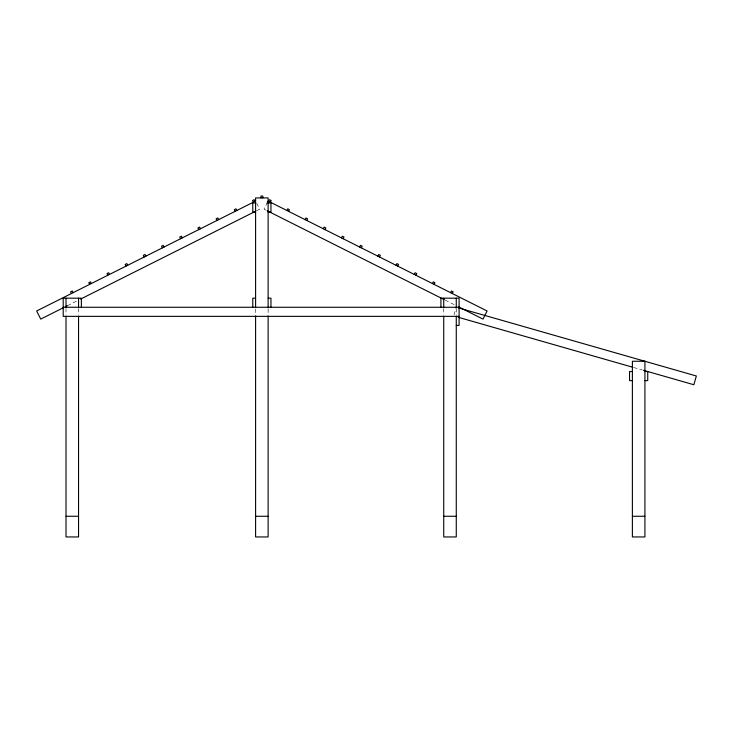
<?xml version="1.0" encoding="UTF-8"?>
<svg xmlns="http://www.w3.org/2000/svg" width="733" height="733" viewBox="0 0 733 733"><rect width="100%" height="100%" fill="white"/><g stroke="black" fill="none" stroke-linecap="round" stroke-linejoin="round"><path stroke-width="0.55" stroke-dasharray="3.67 2.75" d="M454.084 314.906L455.963 308.355M267.618 202.088L264.054 209.198L267.124 210.738M67.326 305.753L76.534 301.135M256.605 210.738L259.674 209.198L256.623 203.105M633.559 367.471L642.328 369.982M445.151 300.099L454.359 304.726M456.274 308.456L456.274 315.309M443.74 308.456L443.74 315.309M268.131 309.005L268.131 314.732M255.597 309.005L255.597 314.732M78.55 308.456L78.55 315.309M66.016 308.456L66.016 315.309"/><path stroke-width="1.1" d="M267.114 203.105L268.131 201.08L487.088 310.984L483.01 319.102L458.455 306.779M268.699 201.364L269.542 199.688L271.228 200.53L270.385 202.207M286.896 210.499L287.739 208.813L289.416 209.656L288.573 211.342M305.084 219.625L305.927 217.948L307.603 218.791L306.761 220.468M323.271 228.76L324.114 227.074L325.8 227.917L324.957 229.603M341.468 237.886L342.311 236.209L343.988 237.052L343.145 238.729M359.656 247.021L360.499 245.344L362.175 246.187L361.332 247.864M377.843 256.156L378.686 254.47L380.372 255.313L379.529 256.999M396.04 265.282L396.883 263.605L398.56 264.448L397.717 266.125M414.227 274.417L415.07 272.74L416.747 273.583L415.904 275.26M432.415 283.543L433.267 281.866L434.944 282.709L434.101 284.386M450.612 292.678L451.455 291.001L453.131 291.844L452.288 293.521M255.597 201.08L36.65 310.984L40.727 319.102L63.23 307.805M65.283 306.779L67.326 305.753M80.63 299.073L255.588 211.251M255.597 203.014L252.784 203.014L252.784 212.103L255.597 212.103M268.131 203.014L270.953 203.014L270.953 212.103L268.131 212.103M255.597 298.184L252.784 298.184L252.784 307.264M268.131 298.184L270.953 298.184L270.953 307.264M63.203 307.264L459.096 307.264M459.096 316.354L63.203 316.354L63.203 298.184L81.372 298.184L81.372 307.264M456.274 325.434L459.096 325.434L459.096 298.184L440.927 298.184L440.927 307.264M632.387 371.53L629.565 371.53L629.565 380.61L632.387 380.61M644.921 371.53L647.734 371.53L647.734 380.61L644.921 380.61M66.016 516.27L78.55 516.27M255.597 516.27L268.131 516.27M443.74 516.27L456.274 516.27M632.387 516.27L644.921 516.27M458.464 307.897L696.35 375.992L693.849 384.733L643.427 370.293M458.162 317.252L632.46 367.16M267.124 210.738L444.125 299.586M255.029 201.364L254.186 199.688L252.509 200.53L253.352 202.207M236.841 210.499L235.999 208.813L234.322 209.656L235.165 211.342M218.654 219.625L217.811 217.948L216.125 218.791L216.968 220.468M200.457 228.76L199.614 227.074L197.937 227.917L198.78 229.603M182.27 237.886L181.427 236.209L179.75 237.052L180.593 238.729M164.082 247.021L163.23 245.344L161.553 246.187L162.396 247.864M145.885 256.156L145.042 254.47L143.366 255.313L144.209 256.999M127.698 265.282L126.855 263.605L125.169 264.448L126.012 266.125M109.501 274.417L108.658 272.74L106.981 273.583L107.824 275.26M91.313 283.543L90.471 281.866L88.794 282.709L89.637 284.386M73.126 292.678L72.283 291.001L70.597 291.844L71.44 293.521M456.274 298.184L456.274 307.319M456.274 316.354L456.274 536.95L443.74 536.95L443.74 316.454M443.74 298.184L443.74 307.319M268.131 307.86L268.131 197.928L255.597 197.928L255.597 307.264M268.131 315.877L268.131 536.95L255.597 536.95L255.597 315.877M262.808 197.928L262.808 196.05L260.93 196.05L260.93 197.928M78.55 298.184L78.55 307.319M78.55 316.454L78.55 536.95L66.016 536.95L66.016 316.454M66.016 298.184L66.016 307.319M644.921 361.268L632.387 361.268L632.387 536.95L644.921 536.95L644.921 361.268"/></g></svg>
